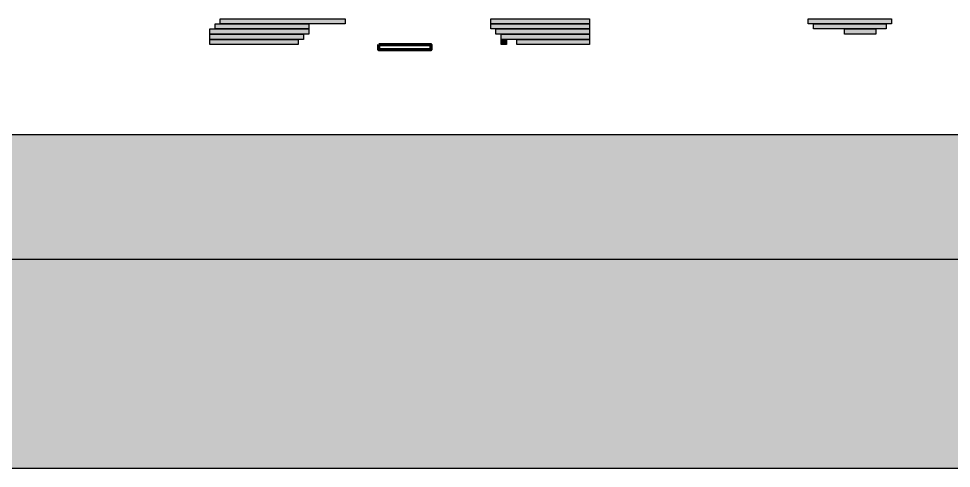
# Model space of a CAD drawing. Header units: millimetres. Extents: x 3716 to 41668, y 402 to 28530.
# Drawn here: x 20884 to 22013, y 3203 to 3747 of the extents above; entities that cross this region are included whole.
import ezdxf

# ---------------------------------------------------------------- set-up
doc = ezdxf.new("R2010")
doc.units = ezdxf.units.MM
doc.header["$LTSCALE"] = 50
for name, color, linetype in [('00_Wand_Bestand', 7, 'Continuous'), ('02_Grundstuecksgrenze', 8, 'Continuous'), ('05_Linien_stark', 7, 'Continuous')]:
    doc.layers.add(name, color=color, linetype=linetype)

msp = doc.modelspace()

# ---------------------------------------------------------------- hatches: boundary and pattern name
at = {"layer": '00_Wand_Bestand'}
for points in [[(21128.1, 3747.3), (21279.2, 3747.3), (21279.2, 3741), (21128.1, 3741)], [(21128.1, 3747.3), (21279.2, 3747.3), (21279.2, 3741), (21128.1, 3741)], [(21455.4, 3747.3), (21575, 3747.3), (21575, 3741), (21455.4, 3741)], [(21455.4, 3747.3), (21575, 3747.3), (21575, 3741), (21455.4, 3741)], [(21839.4, 3747.3), (21940.1, 3747.3), (21940.1, 3741), (21839.4, 3741)], [(21839.4, 3747.3), (21940.1, 3747.3), (21940.1, 3741), (21839.4, 3741)], [(21121.8, 3741), (21235.1, 3741), (21235.1, 3734.8), (21121.8, 3734.8)], [(21121.8, 3741), (21235.1, 3741), (21235.1, 3734.8), (21121.8, 3734.8)], [(21455.4, 3741), (21575, 3741), (21575, 3734.8), (21455.4, 3734.8)], [(21455.4, 3741), (21575, 3741), (21575, 3734.8), (21455.4, 3734.8)], [(21845.7, 3741), (21933.8, 3741), (21933.8, 3734.8), (21845.7, 3734.8)], [(21845.7, 3741), (21933.8, 3741), (21933.8, 3734.8), (21845.7, 3734.8)], [(21115.5, 3734.8), (21235.1, 3734.8), (21235.1, 3728.5), (21115.5, 3728.5)], [(21115.5, 3734.8), (21235.1, 3734.8), (21235.1, 3728.5), (21115.5, 3728.5)], [(21115.5, 3728.5), (21228.8, 3728.5), (21228.8, 3722.2), (21115.5, 3722.2)], [(21115.5, 3728.5), (21228.8, 3728.5), (21228.8, 3722.2), (21115.5, 3722.2)], [(21461.7, 3734.8), (21575, 3734.8), (21575, 3728.5), (21461.7, 3728.5)], [(21461.7, 3734.8), (21575, 3734.8), (21575, 3728.5), (21461.7, 3728.5)], [(21468, 3728.5), (21575, 3728.5), (21575, 3722.2), (21468, 3722.2)], [(21468, 3728.5), (21575, 3728.5), (21575, 3722.2), (21468, 3722.2)], [(21883.5, 3734.8), (21921.2, 3734.8), (21921.2, 3728.5), (21883.5, 3728.5)], [(21883.5, 3734.8), (21921.2, 3734.8), (21921.2, 3728.5), (21883.5, 3728.5)], [(21115.5, 3722.2), (21222.5, 3722.2), (21222.5, 3716), (21115.5, 3716)], [(21115.5, 3722.2), (21222.5, 3722.2), (21222.5, 3716), (21115.5, 3716)], [(21468, 3722.2), (21474.3, 3722.2), (21474.3, 3716), (21468, 3716)], [(21468, 3722.2), (21474.3, 3722.2), (21474.3, 3716), (21468, 3716)], [(21486.9, 3722.2), (21575, 3722.2), (21575, 3716), (21486.9, 3716)], [(21486.9, 3722.2), (21575, 3722.2), (21575, 3716), (21486.9, 3716)]]:
    msp.add_hatch(color=7, dxfattribs=at).paths.add_polyline_path(points)
at = {"layer": '02_Grundstuecksgrenze'}
for points in [[(3749.3, 3607.1), (33318.5, 3607.1), (33318.5, 3203), (3749.3, 3203)], [(3749.3, 3607.1), (33750.8, 3607.1), (33750.8, 3203), (3749.3, 3203)]]:
    msp.add_hatch(color=7, dxfattribs=at).paths.add_polyline_path(points)

# ---------------------------------------------------------------- linework, layer by layer
at = {"layer": '00_Wand_Bestand'}
for points in [[(21128.1, 3747.3), (21279.2, 3747.3), (21279.2, 3741), (21128.1, 3741)], [(21128.1, 3747.3), (21279.2, 3747.3), (21279.2, 3741), (21128.1, 3741)], [(21455.4, 3747.3), (21575, 3747.3), (21575, 3741), (21455.4, 3741)], [(21455.4, 3747.3), (21575, 3747.3), (21575, 3741), (21455.4, 3741)], [(21839.4, 3747.3), (21940.1, 3747.3), (21940.1, 3741), (21839.4, 3741)], [(21839.4, 3747.3), (21940.1, 3747.3), (21940.1, 3741), (21839.4, 3741)], [(21121.8, 3741), (21235.1, 3741), (21235.1, 3734.8), (21121.8, 3734.8)], [(21121.8, 3741), (21235.1, 3741), (21235.1, 3734.8), (21121.8, 3734.8)], [(21455.4, 3741), (21575, 3741), (21575, 3734.8), (21455.4, 3734.8)], [(21455.4, 3741), (21575, 3741), (21575, 3734.8), (21455.4, 3734.8)], [(21845.7, 3741), (21933.8, 3741), (21933.8, 3734.8), (21845.7, 3734.8)], [(21845.7, 3741), (21933.8, 3741), (21933.8, 3734.8), (21845.7, 3734.8)], [(21115.5, 3734.8), (21235.1, 3734.8), (21235.1, 3728.5), (21115.5, 3728.5)], [(21115.5, 3734.8), (21235.1, 3734.8), (21235.1, 3728.5), (21115.5, 3728.5)], [(21115.5, 3728.5), (21228.8, 3728.5), (21228.8, 3722.2), (21115.5, 3722.2)], [(21115.5, 3728.5), (21228.8, 3728.5), (21228.8, 3722.2), (21115.5, 3722.2)], [(21461.7, 3734.8), (21575, 3734.8), (21575, 3728.5), (21461.7, 3728.5)], [(21461.7, 3734.8), (21575, 3734.8), (21575, 3728.5), (21461.7, 3728.5)], [(21468, 3728.5), (21575, 3728.5), (21575, 3722.2), (21468, 3722.2)], [(21468, 3728.5), (21575, 3728.5), (21575, 3722.2), (21468, 3722.2)], [(21883.5, 3734.8), (21921.2, 3734.8), (21921.2, 3728.5), (21883.5, 3728.5)], [(21883.5, 3734.8), (21921.2, 3734.8), (21921.2, 3728.5), (21883.5, 3728.5)], [(21115.5, 3722.2), (21222.5, 3722.2), (21222.5, 3716), (21115.5, 3716)], [(21115.5, 3722.2), (21222.5, 3722.2), (21222.5, 3716), (21115.5, 3716)], [(21468, 3722.2), (21474.3, 3722.2), (21474.3, 3716), (21468, 3716)], [(21468, 3722.2), (21474.3, 3722.2), (21474.3, 3716), (21468, 3716)], [(21486.9, 3722.2), (21575, 3722.2), (21575, 3716), (21486.9, 3716)], [(21486.9, 3722.2), (21575, 3722.2), (21575, 3716), (21486.9, 3716)]]:
    msp.add_lwpolyline(points, close=True, dxfattribs=at)
at = {"layer": '02_Grundstuecksgrenze'}
for points in [[(3749.3, 3607.1), (33318.5, 3607.1), (33318.5, 3203), (3749.3, 3203)], [(3749.3, 3607.1), (33750.8, 3607.1), (33750.8, 3203), (3749.3, 3203)]]:
    msp.add_lwpolyline(points, close=True, dxfattribs=at)
at = {"layer": '05_Linien_stark', "lineweight": 30}
for points in [[(3756.9, 3774.6), (33196.4, 3774.6), (33196.4, 3455.9), (3756.9, 3455.9)], [(3756.9, 3774.6), (33651, 3774.6), (33651, 3455.9), (3756.9, 3455.9)]]:
    msp.add_lwpolyline(points, close=True, dxfattribs=at)
at = {"layer": '05_Linien_stark', "lineweight": 211}
msp.add_lwpolyline([(21320.1, 3716), (21383, 3716), (21383, 3709.7), (21320.1, 3709.7)], close=True, dxfattribs=at)
msp.add_lwpolyline([(21320.1, 3716), (21383, 3716), (21383, 3709.7), (21320.1, 3709.7)], close=True, dxfattribs=at)

doc.saveas('drawing.dxf')
